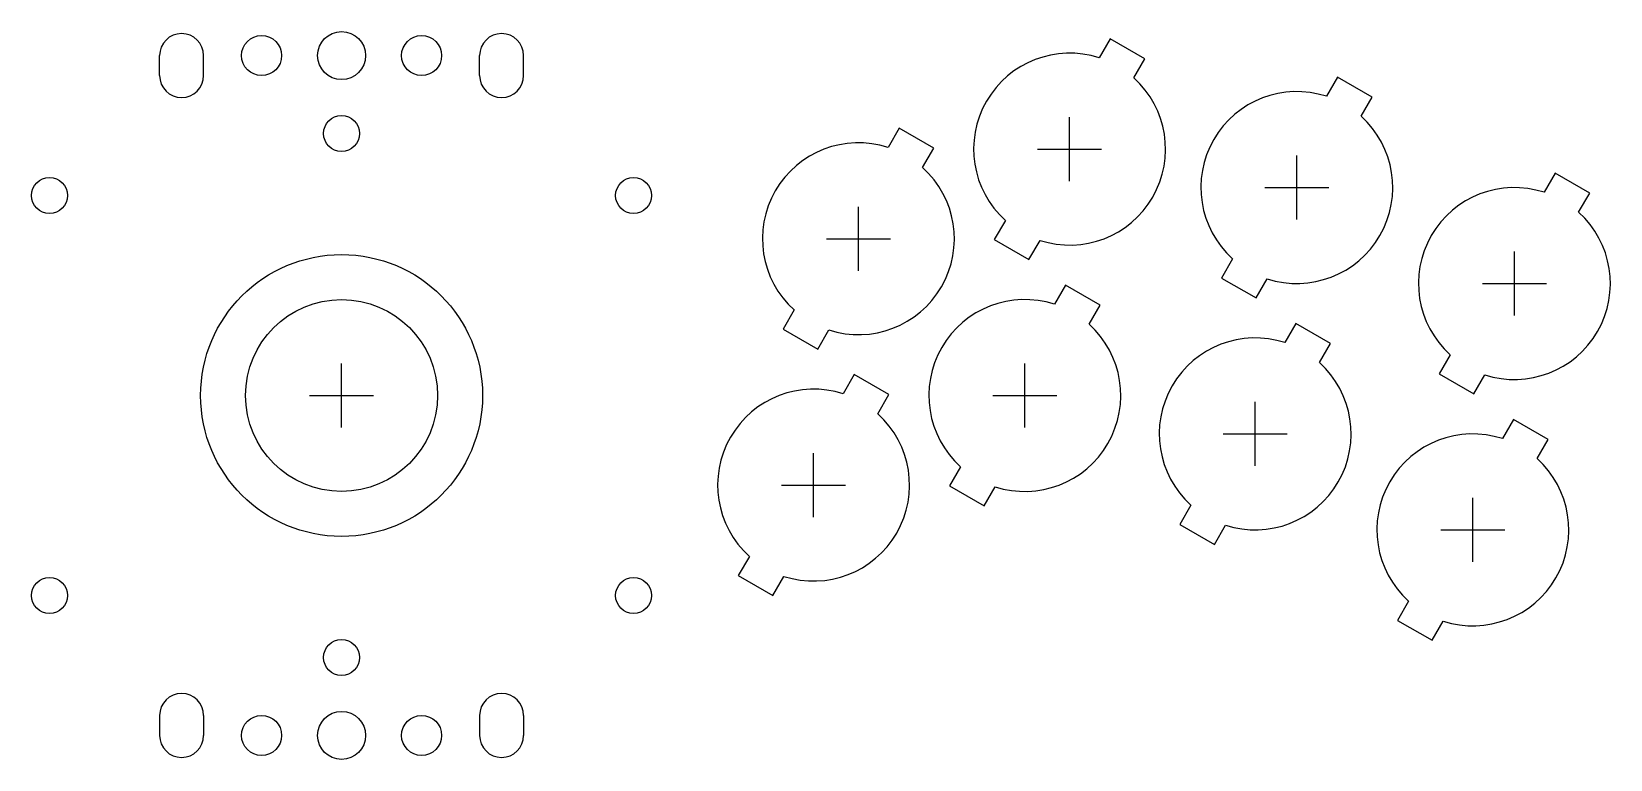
# Model space of a CAD drawing. Header units: millimetres. Extents: x -39 to 159, y -46 to 46.
import ezdxf

# ---------------------------------------------------------------- set-up
doc = ezdxf.new("R2010")
doc.units = ezdxf.units.MM
for name, color, linetype in [('BUTTONS', 1, 'Continuous'), ('GL_PLATE_HOLES', 2, 'Continuous'), ('JOYSTICK_BORE_24', 5, 'Continuous'), ('JOYSTICK_BORE_35.25', 3, 'Continuous'), ('REFERENCE', 8, 'Continuous')]:
    doc.layers.add(name, color=color, linetype=linetype)

msp = doc.modelspace()

# ---------------------------------------------------------------- linework, layer by layer
at = {"layer": 'BUTTONS'}
for points in [[(94.7, 42.21, 0.809427), (82.97, 21.89), (81.58, 19.49), (85.92, 16.99), (87.3, 19.39, 0.809427), (99.03, 39.71), (100.42, 42.11), (96.08, 44.61)], [(123.1, 37.41, 0.809427), (111.37, 17.09), (109.98, 14.69), (114.32, 12.19), (115.7, 14.59, 0.809427), (127.43, 34.91), (128.82, 37.31), (124.48, 39.81)], [(68.3, 31.01, 0.809427), (56.57, 10.69), (55.18, 8.29), (59.52, 5.79), (60.9, 8.19, 0.809427), (72.63, 28.51), (74.02, 30.91), (69.68, 33.41)], [(150.3, 25.41, 0.809427), (138.57, 5.09), (137.18, 2.69), (141.52, 0.19), (142.9, 2.59, 0.809427), (154.63, 22.91), (156.02, 25.31), (151.68, 27.81)], [(89.1, 11.41, 0.809427), (77.37, -8.91), (75.98, -11.31), (80.32, -13.81), (81.7, -11.41, 0.809427), (93.43, 8.91), (94.82, 11.31), (90.48, 13.81)], [(117.9, 6.61, 0.809427), (106.17, -13.71), (104.78, -16.11), (109.12, -18.61), (110.5, -16.21, 0.809427), (122.23, 4.11), (123.62, 6.51), (119.28, 9.01)], [(62.7, 0.21, 0.809427), (50.97, -20.11), (49.58, -22.51), (53.92, -25.01), (55.3, -22.61, 0.809427), (67.03, -2.29), (68.42, 0.11), (64.08, 2.61)], [(145.1, -5.39, 0.809427), (133.37, -25.71), (131.98, -28.11), (136.32, -30.61), (137.7, -28.21, 0.809427), (149.43, -7.89), (150.82, -5.49), (146.48, -2.99)]]:
    msp.add_lwpolyline(points, format="xyb", close=True, dxfattribs=at)
at = {"layer": 'GL_PLATE_HOLES'}
for p, q in [((-22.75, 40), (-22.75, 42.5)), ((-17.25, 40), (-17.25, 42.5)), ((17.25, 40), (17.25, 42.5)), ((22.75, 40), (22.75, 42.5)), ((-22.75, -40), (-22.75, -42.5)), ((-17.25, -40), (-17.25, -42.5)), ((17.25, -40), (17.25, -42.5)), ((22.75, -40), (22.75, -42.5))]:
    msp.add_line(p, q, dxfattribs=at)
for centre, radius in [((0, 42.5), 3), ((-10, 42.5), 2.5), ((10, 42.5), 2.5), ((0, 32.75), 2.25), ((-36.5, 25), 2.25), ((36.5, 25), 2.25), ((-36.5, -25), 2.25), ((36.5, -25), 2.25), ((0, -32.75), 2.25), ((-10, -42.5), 2.5), ((0, -42.5), 3), ((10, -42.5), 2.5)]:
    msp.add_circle(centre, radius, dxfattribs=at)
for centre, start, end in [((-20, 42.5), 0, 180), ((20, 42.5), 0, 180), ((-20, 40), 180, 360), ((20, 40), 180, 360), ((-20, -40), 0, 180), ((20, -40), 0, 180), ((-20, -42.5), -180, 0), ((20, -42.5), -180, 0)]:
    msp.add_arc(centre, 2.75, start, end, dxfattribs=at)
at = {"layer": 'JOYSTICK_BORE_24'}
msp.add_circle((0, 0), 12, dxfattribs=at)
at = {"layer": 'JOYSTICK_BORE_35.25'}
msp.add_circle((0, 0), 17.62, dxfattribs=at)
at = {"layer": 'REFERENCE'}
for p, q in [((91, 26.8), (91, 34.8)), ((87, 30.8), (95, 30.8)), ((119.4, 22), (119.4, 30)), ((115.4, 26), (123.4, 26)), ((64.6, 15.6), (64.6, 23.6)), ((60.6, 19.6), (68.6, 19.6)), ((146.6, 10), (146.6, 18)), ((142.6, 14), (150.6, 14)), ((0, -4), (0, 4)), ((85.4, -4), (85.4, 4)), ((-4, 0), (4, 0)), ((81.4, 0), (89.4, 0)), ((114.2, -8.8), (114.2, -0.8)), ((110.2, -4.8), (118.2, -4.8)), ((59, -15.2), (59, -7.2)), ((55, -11.2), (63, -11.2)), ((141.4, -20.8), (141.4, -12.8)), ((137.4, -16.8), (145.4, -16.8))]:
    msp.add_line(p, q, dxfattribs=at)

doc.saveas('drawing.dxf')
